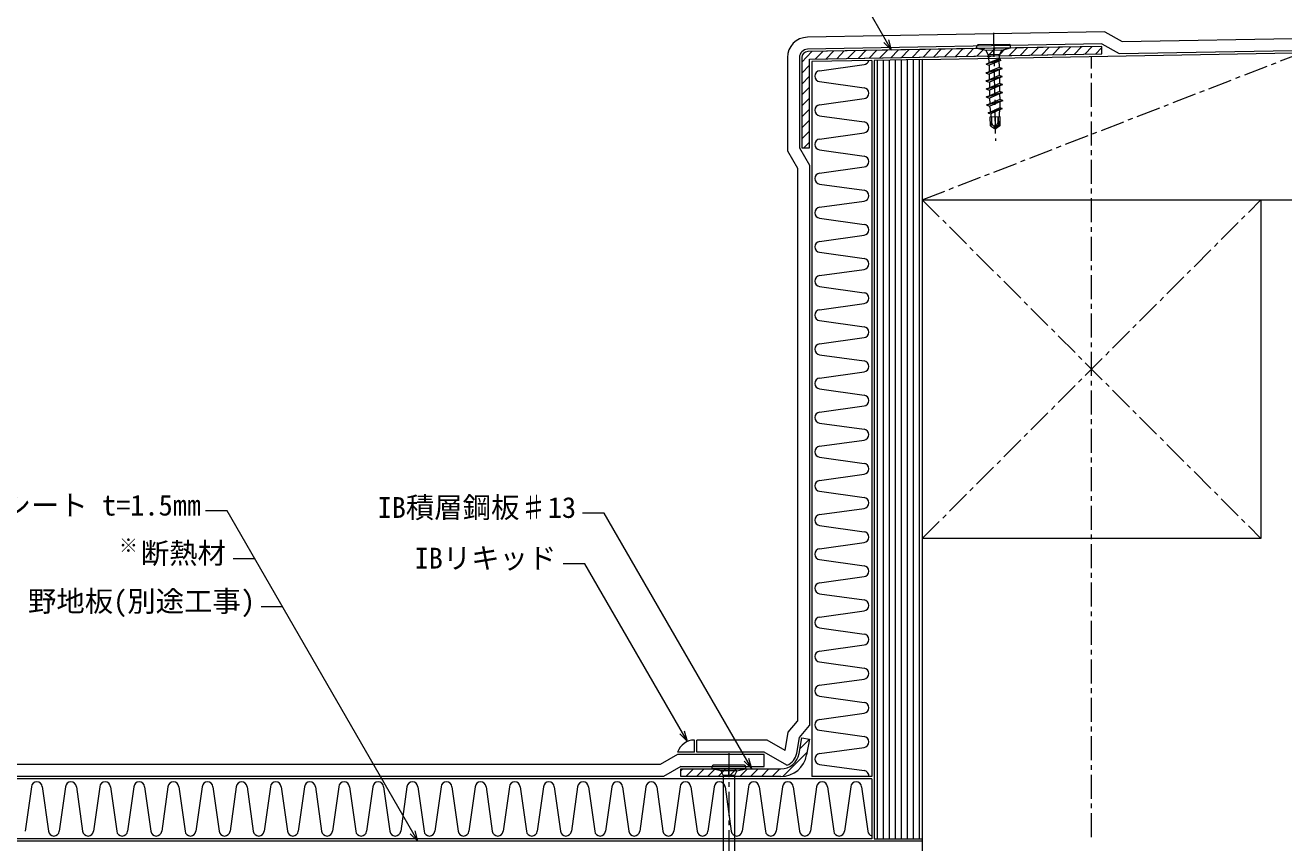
# Model space of a CAD drawing. Units: millimetres, scale not verified. Extents: x -630 to 630, y -446 to 446.
# Drawn here: x -332 to 192, y -195 to 146 of the extents above; entities that cross this region are included whole.
import ezdxf
from ezdxf.enums import TextEntityAlignment as Align

# ---------------------------------------------------------------- set-up
doc = ezdxf.new("R2010")
doc.units = ezdxf.units.MM
doc.header["$LTSCALE"] = 2
doc.linetypes.add('CHAIN1', pattern=[8, 5, -1, 1, -1])
for name, color, linetype, lineweight in [('0-2_文字', 5, 'Continuous', 9), ('0-6_躯体', 7, 'Continuous', 9), ('0-7_IBｼｰﾄ', 7, 'Continuous', 9), ('0-8_IBリキッド', 7, 'Continuous', 9), ('0-A_中心線', 7, 'CHAIN1', 9), ('0-B_野地板', 2, 'Continuous', 9), ('0-C_部材(ﾋﾞｽ類)', 7, 'Continuous', 9), ('0-D_寸法線', 7, 'Continuous', 9), ('0-E_部材(積層鋼板)', 4, 'Continuous', 9), ('0-F_断熱材', 4, 'Continuous', 9)]:
    doc.layers.add(name, color=color, linetype=linetype, lineweight=lineweight)
doc.styles.add('ＭＳ ゴシック', font='')
doc.styles.get('ＭＳ ゴシック').set_extended_font_data('MS Gothic')

msp = doc.modelspace()

# ---------------------------------------------------------------- linework, layer by layer
at = {"layer": '0-6_躯体'}
for p, q in [((41.524, 131.388), (358.024, 137.078)), ((41.524, 131.388), (21.524, 131.029)), ((21.524, 131.029), (21.524, -193.093)), ((41.524, 131.388), (41.524, -214.093)), ((41.524, 73.004), (199.524, 73.004)), ((21.524, -193.093), (41.524, -193.093)), ((41.524, -194.093), (-378.476, -194.093))]:
    msp.add_line(p, q, dxfattribs=at)
msp.add_lwpolyline([(182.524, 73.004), (182.524, -67.996), (41.524, -67.996)], dxfattribs=at)
at = {"layer": '0-7_IBｼｰﾄ'}
for p, q in [((117.513, 142.923), (-6.295, 140.697)), ((117.513, 142.923), (124.803, 138.886)), ((124.803, 138.886), (280.824, 141.691)), ((116.263, 137.899), (-6.205, 135.697)), ((116.263, 137.899), (123.554, 133.863)), ((123.554, 133.863), (282.254, 136.716)), ((-10.476, 86.153), (-10.476, -144.103)), ((-5.476, 87.493), (-5.476, -145.922)), ((-14.27, -148.625), (-10.476, -144.103)), ((-23.025, -151.927), (-52.356, -151.927)), ((-52.356, -156.927), (-52.356, -151.927)), ((-15.608, -156.209), (-23.025, -151.927)), ((-15.608, -156.209), (-14.27, -148.625)), ((-24.365, -156.927), (-52.356, -156.927)), ((-14.83, -162.431), (-24.365, -156.927)), ((-67.573, -162.093), (-378.476, -162.093)), ((-60.356, -157.927), (-67.573, -162.093)), ((-66.233, -167.093), (-378.476, -167.093)), ((-59.016, -162.927), (-66.233, -167.093)), ((-59.016, -162.927), (-24.365, -162.927))]:
    msp.add_line(p, q, dxfattribs=at)
for points in [[(-14.642, 132.198), (-14.642, 93.37), (-10.476, 86.153)], [(-9.642, 132.198), (-9.642, 94.71), (-5.476, 87.493)], [(-10.734, -157.362), (-9.579, -150.813), (-5.476, -145.922)], [(-24.365, -162.927), (-24.365, -157.927), (-60.356, -157.927)]]:
    msp.add_lwpolyline(points, dxfattribs=at)
for centre, radius, start, end in [((-6.142, 132.198), 8.5, 91.03, 180), ((-6.142, 132.198), 3.5, 91.03, 180), ((-17.365, -156.193), 6.733, 292.11188, 350)]:
    msp.add_arc(centre, radius, start, end, dxfattribs=at)
at = {"layer": '0-8_IBリキッド'}
for q in [(-53.356, -151.927), (-60.356, -156.927)]:
    msp.add_line((-53.356, -156.927), q, dxfattribs=at)
msp.add_arc((-53.356, -159.327), 7.4, 90, 161.07536, dxfattribs=at)
at = {"layer": '0-A_中心線'}
for p, q in [((71.171, 142.589), (71.98, 97.597)), ((41.524, 73.004), (199.524, 134.229)), ((112.024, -192.344), (112.024, 132.656)), ((41.524, 73.004), (182.524, -67.996)), ((41.524, -67.996), (182.524, 73.004)), ((-39.016, -157.427), (-39.016, -257.427))]:
    msp.add_line(p, q, dxfattribs=at)
at = {"layer": '0-B_野地板'}
for p, q in [((22.774, 131.051), (22.774, -193.093)), ((25.274, 131.096), (25.274, -193.093)), ((27.774, 131.141), (27.774, -193.093)), ((30.274, 131.186), (30.274, -193.093)), ((32.774, 131.231), (32.774, -193.093)), ((35.274, 131.276), (35.274, -193.093)), ((37.774, 131.321), (37.774, -193.093)), ((40.274, 131.366), (40.274, -193.093))]:
    msp.add_line(p, q, dxfattribs=at)
at = {"layer": '0-C_部材(ﾋﾞｽ類)'}
for p, q in [((64.289, 135.965), (64.271, 136.965)), ((77.76, 137.707), (64.762, 137.473)), ((78.287, 136.216), (78.269, 137.216)), ((78.287, 136.216), (64.289, 135.965)), ((67.953, 135.23), (64.289, 135.965)), ((74.652, 135.351), (67.953, 135.23)), ((67.953, 135.23), (68.977, 133.349)), ((74.149, 131.529), (68.055, 129.541)), ((74.296, 131.066), (68.057, 129.441)), ((69.959, 132.866), (68.883, 132.476)), ((68.883, 132.476), (68.986, 132.849)), ((68.883, 132.476), (69.154, 132.383)), ((73.696, 133.433), (68.977, 133.349)), ((68.977, 133.349), (68.986, 132.849)), ((73.705, 132.933), (68.986, 132.849)), ((70.381, 132.874), (69.154, 132.383)), ((69.154, 132.383), (69.28, 130.012)), ((73.542, 131.738), (69.28, 130.012)), ((74.296, 131.066), (73.526, 130.77)), ((73.562, 132.931), (73.542, 131.738)), ((74.149, 131.529), (73.542, 131.738)), ((74.652, 135.351), (73.696, 133.433)), ((73.696, 133.433), (73.705, 132.933)), ((74.296, 131.066), (74.149, 131.529)), ((74.652, 135.351), (78.287, 136.216)), ((68.055, 129.541), (69.28, 130.012)), ((68.057, 129.441), (68.055, 129.541)), ((68.057, 129.441), (69.315, 129.009)), ((68.121, 125.882), (69.363, 126.359)), ((68.123, 125.782), (68.121, 125.882)), ((74.792, 127.572), (68.123, 125.782)), ((68.123, 125.782), (69.381, 125.35)), ((73.526, 130.77), (69.315, 129.009)), ((69.315, 129.009), (69.363, 126.359)), ((73.532, 128.105), (69.363, 126.359)), ((73.55, 127.095), (69.381, 125.35)), ((73.506, 129.589), (73.526, 130.77)), ((73.506, 129.589), (73.532, 128.105)), ((74.79, 127.672), (73.532, 128.105)), ((74.792, 127.572), (73.55, 127.095)), ((73.55, 127.095), (73.592, 124.765)), ((68.181, 122.543), (69.423, 123.02)), ((68.183, 122.443), (68.181, 122.543)), ((74.852, 124.233), (68.183, 122.443)), ((68.183, 122.443), (69.441, 122.01)), ((74.912, 120.893), (68.243, 119.103)), ((69.381, 125.35), (69.423, 123.02)), ((73.592, 124.765), (69.423, 123.02)), ((73.61, 123.755), (69.441, 122.01)), ((69.441, 122.01), (69.483, 119.68)), ((73.652, 121.426), (69.483, 119.68)), ((74.85, 124.333), (73.592, 124.765)), ((74.852, 124.233), (73.61, 123.755)), ((73.61, 123.755), (73.652, 121.426)), ((74.91, 120.993), (73.652, 121.426)), ((74.912, 120.893), (73.67, 120.416)), ((68.241, 119.203), (69.483, 119.68)), ((68.243, 119.103), (68.241, 119.203)), ((68.243, 119.103), (69.501, 118.671)), ((68.301, 115.864), (69.543, 116.341)), ((68.303, 115.764), (68.301, 115.864)), ((74.972, 117.554), (68.303, 115.764)), ((68.303, 115.764), (69.561, 115.331)), ((73.67, 120.416), (69.501, 118.671)), ((69.501, 118.671), (69.543, 116.341)), ((73.712, 118.086), (69.543, 116.341)), ((73.73, 117.076), (69.561, 115.331)), ((69.561, 115.331), (69.603, 113.001)), ((73.67, 120.416), (73.712, 118.086)), ((74.97, 117.654), (73.712, 118.086)), ((74.972, 117.554), (73.73, 117.076)), ((73.73, 117.076), (73.772, 114.747)), ((68.361, 112.524), (69.603, 113.001)), ((68.363, 112.424), (68.361, 112.524)), ((75.032, 114.214), (68.363, 112.424)), ((68.363, 112.424), (69.621, 111.992)), ((74.787, 110.869), (69.023, 109.095)), ((73.772, 114.747), (69.603, 113.001)), ((73.791, 113.737), (69.621, 111.992)), ((69.629, 111.557), (69.621, 111.992)), ((69.629, 111.557), (69.934, 109.546)), ((73.791, 111.311), (69.934, 109.546)), ((73.692, 110.448), (70.056, 108.74)), ((73.692, 110.448), (73.482, 108.626)), ((74.787, 110.869), (73.692, 110.448)), ((75.03, 114.314), (73.772, 114.747)), ((75.032, 114.214), (73.791, 113.737)), ((73.791, 113.737), (73.828, 111.632)), ((73.828, 111.632), (73.791, 111.311)), ((74.785, 110.969), (73.791, 111.311)), ((69.021, 109.195), (69.934, 109.546)), ((69.023, 109.095), (69.021, 109.195)), ((69.023, 109.095), (70.056, 108.74)), ((69.811, 107.559), (73.79, 107.631)), ((69.879, 103.781), (69.811, 107.559)), ((70.056, 108.74), (70.083, 108.564)), ((70.083, 108.564), (70.101, 107.565)), ((70.458, 104.971), (70.411, 107.57)), ((71.97, 103.097), (73.134, 105.199)), ((72.046, 104.534), (71.991, 107.599)), ((73.134, 105.199), (73.09, 107.618)), ((73.354, 104.104), (73.29, 107.622)), ((73.482, 108.626), (73.5, 107.626)), ((73.79, 107.631), (73.858, 103.852)), ((70.02, 103.916), (69.879, 103.781)), ((69.879, 103.781), (71.528, 102.669)), ((70.985, 104), (71.1, 103.922)), ((71.89, 102.596), (71.528, 102.669)), ((71.713, 103.12), (71.89, 102.596)), ((71.8, 104.091), (72.046, 104.534)), ((73.354, 104.104), (71.97, 103.097)), ((71.97, 103.097), (72.25, 102.682)), ((73.858, 103.852), (72.25, 102.682)), ((73.354, 104.104), (73.858, 103.852)), ((-32.516, -162.427), (-45.516, -162.427)), ((-46.016, -163.927), (-46.016, -162.927)), ((-32.016, -163.927), (-46.016, -163.927)), ((-42.366, -164.727), (-46.016, -163.927)), ((-35.666, -164.727), (-42.366, -164.727)), ((-42.366, -164.727), (-41.376, -166.627)), ((-36.656, -166.627), (-41.376, -166.627)), ((-41.376, -166.627), (-41.376, -212.427)), ((-35.666, -164.727), (-36.656, -166.627)), ((-36.656, -166.627), (-36.656, -212.427)), ((-35.666, -164.727), (-32.016, -163.927)), ((-32.016, -163.927), (-32.016, -162.927))]:
    msp.add_line(p, q, dxfattribs=at)
for points in [[(74.792, 127.572), (74.79, 127.672), (68.121, 125.882)], [(74.852, 124.233), (74.85, 124.333), (68.181, 122.543)], [(74.912, 120.893), (74.91, 120.993), (68.241, 119.203)], [(74.972, 117.554), (74.97, 117.654), (68.301, 115.864)], [(75.032, 114.214), (75.03, 114.314), (68.361, 112.524)], [(74.787, 110.869), (74.785, 110.969), (69.021, 109.195)], [(71.97, 103.097), (71.89, 102.596), (72.25, 102.682)]]:
    msp.add_lwpolyline(points, dxfattribs=at)
for centre, radius, start, end in [((64.771, 136.974), 0.5, 91.03, 181.03), ((77.769, 137.207), 0.5, 1.03, 91.03), ((69.03, 104.945), 1.428, 313.87567, 1.03), ((71.654, 104.992), 1.197, 181.03, 236.03), ((70.554, 103.36), 0.772, 56.03, 133.87567), ((71.373, 104.327), 0.488, 236.03, 331.03), ((70.219, 102.614), 1.577, 18.70229, 56.03), ((72.855, 103.507), 1.206, 151.03, 198.70229), ((-45.516, -162.927), 0.5, 90, 180), ((-32.516, -162.927), 0.5, 0, 90)]:
    msp.add_arc(centre, radius, start, end, dxfattribs=at)
at = {"layer": '0-D_寸法線'}
for p, q in [((28.733, 135.325), (-25.471, 229.21)), ((-90.948, -57.485), (-99.948, -57.485)), ((-29.494, -163.927), (-90.948, -57.485)), ((-236.36, -76.513), (-245.36, -76.513)), ((-98.97, -78.583), (-107.97, -78.583)), ((-56.278, -152.528), (-98.97, -78.583)), ((-224.812, -96.514), (-233.812, -96.514))]:
    msp.add_line(p, q, dxfattribs=at)
for points in [[(25.551, 138.507), (28.733, 135.325), (27.568, 139.672)], [(-168.476, -194.093), (-247.908, -56.511), (-256.908, -56.511)], [(-59.46, -149.346), (-56.278, -152.528), (-57.442, -148.181)], [(-32.676, -160.745), (-29.494, -163.927), (-30.659, -159.58)], [(-171.658, -190.911), (-168.476, -194.093), (-169.64, -189.747)]]:
    msp.add_lwpolyline(points, dxfattribs=at)
at = {"layer": '0-E_部材(積層鋼板)'}
for p, q in [((77.758, 133.04), (80.867, 136.263)), ((82.247, 133.12), (85.357, 136.343)), ((86.737, 133.201), (89.846, 136.424)), ((91.226, 133.282), (94.335, 136.505)), ((95.716, 133.363), (98.825, 136.586)), ((100.205, 133.443), (103.314, 136.666)), ((104.694, 133.524), (107.804, 136.747)), ((109.184, 133.605), (112.293, 136.828)), ((113.673, 133.685), (116.29, 136.398)), ((-8.642, 130.364), (-4.431, 134.729)), ((-3.051, 131.587), (0.058, 134.81)), ((1.438, 131.668), (4.547, 134.891)), ((5.928, 131.748), (9.037, 134.971)), ((10.417, 131.829), (13.526, 135.052)), ((14.906, 131.91), (18.016, 135.133)), ((19.396, 131.99), (22.505, 135.213)), ((23.885, 132.071), (26.994, 135.294)), ((28.375, 132.152), (31.484, 135.375)), ((32.864, 132.233), (35.973, 135.456)), ((37.353, 132.313), (40.463, 135.536)), ((41.843, 132.394), (44.952, 135.617)), ((46.332, 132.475), (49.441, 135.698)), ((50.822, 132.555), (53.931, 135.778)), ((55.311, 132.636), (58.42, 135.859)), ((59.8, 132.717), (62.91, 135.94)), ((64.29, 132.798), (67.399, 136.021)), ((73.269, 132.959), (76.378, 136.182)), ((-8.642, 125.791), (-5.476, 129.074)), ((-8.642, 121.218), (-5.476, 124.501)), ((-8.642, 116.645), (-5.476, 119.927)), ((-8.642, 112.072), (-5.476, 115.354)), ((-8.642, 107.499), (-5.476, 110.781)), ((-8.642, 102.926), (-5.476, 106.208)), ((-8.642, 98.353), (-5.476, 101.635)), ((-7.745, 94.71), (-5.476, 97.062)), ((-9.386, -155.474), (-5.482, -151.57)), ((-16.433, -167.012), (-6.443, -157.022)), ((-59.016, -164.693), (-58.249, -163.927)), ((-56.926, -167.093), (-53.759, -163.927)), ((-52.436, -167.093), (-49.269, -163.927)), ((-47.946, -167.093), (-44.779, -163.927)), ((-43.455, -167.093), (-40.289, -163.927)), ((-17.365, -167.093), (-39.016, -167.093)), ((-38.965, -167.093), (-35.799, -163.927)), ((-34.475, -167.093), (-31.308, -163.927)), ((-29.985, -167.093), (-26.818, -163.927)), ((-25.495, -167.093), (-22.328, -163.927)), ((-21.005, -167.093), (-17.838, -163.927))]:
    msp.add_line(p, q, dxfattribs=at)
at = {"layer": '0-E_部材(積層鋼板)', "color": 7}
msp.add_line((-5.476, 94.71), (-5.476, 131.494), dxfattribs=at)
for points in [[(-5.427, 131.544), (116.338, 133.733), (116.281, 136.899), (-6.187, 134.698)], [(-8.642, 132.198), (-8.642, 94.71), (-5.476, 94.71)], [(-9.749, -157.536), (-8.594, -150.986), (-5.476, -151.536), (-6.631, -158.086)], [(-17.365, -167.093), (-59.016, -167.093), (-59.016, -163.927), (-17.365, -163.927)]]:
    msp.add_lwpolyline(points, dxfattribs=at)
at = {"layer": '0-E_部材(積層鋼板)'}
for points in [[(116.338, 133.733), (116.281, 136.899), (71.288, 136.091), (71.345, 132.924)], [(-59.016, -167.093), (-59.016, -163.927), (-39.016, -163.927), (-39.016, -167.093)]]:
    msp.add_lwpolyline(points, close=True, dxfattribs=at)
for points in [[(-8.642, 132.198), (-8.642, 94.71), (-5.476, 94.71), (-5.476, 131.494)], [(-5.427, 131.544), (71.345, 132.924), (71.288, 136.091), (-6.187, 134.698)], [(68.779, 132.878), (71.299, 135.49), (71.888, 136.101)], [(-9.749, -157.536), (-8.594, -150.986), (-5.476, -151.536), (-6.631, -158.086)], [(-39.016, -167.093), (-39.016, -163.927), (-17.365, -163.927)]]:
    msp.add_lwpolyline(points, dxfattribs=at)
for centre, radius, start, end in [((-6.142, 132.198), 2.5, 91.03, 180), ((-5.426, 131.494), 0.05, 90, 180), ((-17.365, -156.193), 7.733, 270, 350), ((-17.365, -156.193), 10.9, 270, 350)]:
    msp.add_arc(centre, radius, start, end, dxfattribs=at)
at = {"layer": '0-E_部材(積層鋼板)', "color": 7}
for centre, radius, start, end in [((-6.142, 132.198), 2.5, 91.03, 180), ((-5.426, 131.494), 0.05, 91.03, 180), ((-17.365, -156.193), 7.733, 270, 350), ((-17.365, -156.193), 10.9, 270, 350)]:
    msp.add_arc(centre, radius, start, end, dxfattribs=at)
at = {"layer": '0-F_断熱材', "color": 7}
for p, q in [((20.524, 131.011), (-4.476, 130.561)), ((-4.476, 130.561), (-4.476, -167.093)), ((20.524, 131.011), (20.524, -167.093)), ((20.524, -167.093), (-4.476, -167.093)), ((20.524, -168.093), (-378.476, -168.093)), ((20.524, -168.093), (20.524, -193.093)), ((20.524, -193.093), (-378.476, -193.093))]:
    msp.add_line(p, q, dxfattribs=at)
at = {"layer": '0-F_断熱材'}
for p, q in [((-1.21, 126.729), (17.259, 129.33)), ((-1.21, 122.222), (17.259, 119.622)), ((-1.21, 112.514), (17.259, 115.115)), ((-1.21, 108.008), (17.259, 105.407)), ((-1.21, 98.3), (17.259, 100.9)), ((-1.21, 93.793), (17.259, 91.192)), ((-1.21, 84.085), (17.259, 86.685)), ((-1.21, 79.578), (17.259, 76.978)), ((-1.21, 69.87), (17.259, 72.471)), ((-1.21, 65.363), (17.259, 62.763)), ((-1.21, 55.655), (17.259, 58.256)), ((-1.21, 51.149), (17.259, 48.548)), ((-1.21, 41.441), (17.259, 44.041)), ((-1.21, 36.934), (17.259, 34.333)), ((-1.21, 27.226), (17.259, 29.826)), ((-1.21, 22.719), (17.259, 20.119)), ((-1.21, 13.011), (17.259, 15.612)), ((-1.21, 8.504), (17.259, 5.904)), ((-1.21, -1.203), (17.259, 1.397)), ((-1.21, -5.71), (17.259, -8.311)), ((-1.21, -15.418), (17.259, -12.818)), ((-1.21, -19.925), (17.259, -22.526)), ((-1.21, -29.633), (17.259, -27.032)), ((-1.21, -34.14), (17.259, -36.74)), ((-1.21, -43.848), (17.259, -41.247)), ((-1.21, -48.355), (17.259, -50.955)), ((-1.21, -58.062), (17.259, -55.462)), ((-1.21, -62.569), (17.259, -65.17)), ((-1.21, -72.277), (17.259, -69.677)), ((-1.21, -76.784), (17.259, -79.385)), ((-1.21, -86.492), (17.259, -83.891)), ((-1.21, -90.999), (17.259, -93.599)), ((-1.21, -100.707), (17.259, -98.106)), ((-1.21, -105.213), (17.259, -107.814)), ((-1.21, -114.921), (17.259, -112.321)), ((-1.21, -119.428), (17.259, -122.029)), ((-1.21, -129.136), (17.259, -126.536)), ((-1.21, -133.643), (17.259, -136.243)), ((-1.21, -143.351), (17.259, -140.75)), ((-1.21, -147.858), (17.259, -150.458)), ((-1.21, -157.566), (17.259, -154.965)), ((-1.21, -162.072), (17.259, -164.673)), ((-329.418, -171.359), (-332.018, -189.828)), ((-324.911, -171.319), (-322.31, -189.828)), ((-315.203, -171.359), (-317.803, -189.828)), ((-310.696, -171.359), (-308.095, -189.828)), ((-300.988, -171.359), (-303.589, -189.828)), ((-296.481, -171.359), (-293.881, -189.828)), ((-286.773, -171.359), (-289.374, -189.828)), ((-282.267, -171.359), (-279.666, -189.828)), ((-272.559, -171.359), (-275.159, -189.828)), ((-268.052, -171.359), (-265.451, -189.828)), ((-258.344, -171.359), (-260.944, -189.828)), ((-253.837, -171.359), (-251.237, -189.828)), ((-244.129, -171.359), (-246.73, -189.828)), ((-239.622, -171.359), (-237.022, -189.828)), ((-229.914, -171.359), (-232.515, -189.828)), ((-225.408, -171.359), (-222.807, -189.828)), ((-215.7, -171.359), (-218.3, -189.828)), ((-211.193, -171.359), (-208.592, -189.828)), ((-201.485, -171.359), (-204.085, -189.828)), ((-196.978, -171.359), (-194.378, -189.828)), ((-187.27, -171.359), (-189.871, -189.828)), ((-182.763, -171.359), (-180.163, -189.828)), ((-173.056, -171.359), (-175.656, -189.828)), ((-168.549, -171.359), (-165.948, -189.828)), ((-158.841, -171.359), (-161.441, -189.828)), ((-154.334, -171.359), (-151.733, -189.828)), ((-144.626, -171.359), (-147.227, -189.828)), ((-140.119, -171.359), (-137.519, -189.828)), ((-130.411, -171.359), (-133.012, -189.828)), ((-125.904, -171.359), (-123.304, -189.828)), ((-116.197, -171.359), (-118.797, -189.828)), ((-111.69, -171.359), (-109.089, -189.828)), ((-101.982, -171.359), (-104.582, -189.828)), ((-97.475, -171.359), (-94.874, -189.828)), ((-87.767, -171.359), (-90.368, -189.828)), ((-83.26, -171.359), (-80.66, -189.828)), ((-73.552, -171.359), (-76.153, -189.828)), ((-69.046, -171.359), (-66.445, -189.828)), ((-59.338, -171.359), (-61.938, -189.828)), ((-54.831, -171.359), (-52.23, -189.828)), ((-45.123, -171.359), (-47.723, -189.828)), ((-40.616, -171.359), (-38.016, -189.828)), ((-30.908, -171.359), (-33.509, -189.828)), ((-26.401, -171.359), (-23.801, -189.828)), ((-16.693, -171.359), (-19.294, -189.828)), ((-12.187, -171.359), (-9.586, -189.828)), ((-2.479, -171.359), (-5.079, -189.828)), ((2.028, -171.359), (4.629, -189.828)), ((11.736, -171.359), (9.136, -189.828)), ((16.243, -171.359), (18.843, -189.828))]:
    msp.add_line(p, q, dxfattribs=at)
for centre, start, end in [((-0.999, 124.476), 95.35135, 264.64865), ((17.048, 131.583), 275.35135, 345.34695), ((17.048, 117.368), 275.35135, 84.64865), ((-0.999, 110.261), 95.35135, 264.64865), ((17.048, 103.154), 275.35135, 84.64865), ((-0.999, 96.046), 95.35135, 264.64865), ((17.048, 88.939), 275.35135, 84.64865), ((-0.999, 81.831), 95.35135, 264.64865), ((17.048, 74.724), 275.35135, 84.64865), ((-0.999, 67.617), 95.35135, 264.64865), ((17.048, 60.509), 275.35135, 84.64865), ((-0.999, 53.402), 95.35135, 264.64865), ((17.048, 46.295), 275.35135, 84.64865), ((-0.999, 39.187), 95.35135, 264.64865), ((17.048, 32.08), 275.35135, 84.64865), ((-0.999, 24.973), 95.35135, 264.64865), ((17.048, 17.865), 275.35135, 84.64865), ((-0.999, 10.758), 95.35135, 264.64865), ((17.048, 3.65), 275.35135, 84.64865), ((-0.999, -3.457), 95.35135, 264.64865), ((17.048, -10.564), 275.35135, 84.64865), ((-0.999, -17.672), 95.35135, 264.64865), ((17.048, -24.779), 275.35135, 84.64865), ((-0.999, -31.886), 95.35135, 264.64865), ((17.048, -38.994), 275.35135, 84.64865), ((-0.999, -46.101), 95.35135, 264.64865), ((17.048, -53.208), 275.35135, 84.64865), ((-0.999, -60.316), 95.35135, 264.64865), ((17.048, -67.423), 275.35135, 84.64865), ((-0.999, -74.531), 95.35135, 264.64865), ((17.048, -81.638), 275.35135, 84.64865), ((-0.999, -88.745), 95.35135, 264.64865), ((17.048, -95.853), 275.35135, 84.64865), ((-0.999, -102.96), 95.35135, 264.64865), ((17.048, -110.067), 275.35135, 84.64865), ((-0.999, -117.175), 95.35135, 264.64865), ((17.048, -124.282), 275.35135, 84.64865), ((-0.999, -131.39), 95.35135, 264.64865), ((17.048, -138.497), 275.35135, 84.64865), ((-0.999, -145.604), 95.35135, 264.64865), ((17.048, -152.712), 275.35135, 84.64865), ((-0.999, -159.819), 95.35135, 264.64865), ((17.048, -166.926), 355.77105, 84.64865), ((-327.164, -171.57), 5.35135, 174.64865), ((-312.949, -171.57), 5.35135, 174.64865), ((-298.735, -171.57), 5.35135, 174.64865), ((-284.52, -171.57), 5.35135, 174.64865), ((-270.305, -171.57), 5.35135, 174.64865), ((-256.09, -171.57), 5.35135, 174.64865), ((-241.876, -171.57), 5.35135, 174.64865), ((-227.661, -171.57), 5.35135, 174.64865), ((-213.446, -171.57), 5.35135, 174.64865), ((-199.232, -171.57), 5.35135, 174.64865), ((-185.017, -171.57), 5.35135, 174.64865), ((-170.802, -171.57), 5.35135, 174.64865), ((-156.587, -171.57), 5.35135, 174.64865), ((-142.373, -171.57), 5.35135, 174.64865), ((-128.158, -171.57), 5.35135, 174.64865), ((-113.943, -171.57), 5.35135, 174.64865), ((-99.728, -171.57), 5.35135, 174.64865), ((-85.514, -171.57), 5.35135, 174.64865), ((-71.299, -171.57), 5.35135, 174.64865), ((-57.084, -171.57), 5.35135, 174.64865), ((-42.869, -171.57), 5.35135, 174.64865), ((-28.655, -171.57), 5.35135, 174.64865), ((-14.44, -171.57), 5.35135, 174.64865), ((-0.225, -171.57), 5.35135, 174.64865), ((13.989, -171.57), 5.35135, 174.64865), ((-320.057, -189.617), 185.35135, 354.64865), ((-305.842, -189.617), 185.35135, 354.64865), ((-291.627, -189.617), 185.35135, 354.64865), ((-277.413, -189.617), 185.35135, 354.64865), ((-263.198, -189.617), 185.35135, 354.64865), ((-248.983, -189.617), 185.35135, 354.64865), ((-234.768, -189.617), 185.35135, 354.64865), ((-220.554, -189.617), 185.35135, 354.64865), ((-206.339, -189.617), 185.35135, 354.64865), ((-192.124, -189.617), 185.35135, 354.64865), ((-177.909, -189.617), 185.35135, 354.64865), ((-163.695, -189.617), 185.35135, 354.64865), ((-149.48, -189.617), 185.35135, 354.64865), ((-135.265, -189.617), 185.35135, 354.64865), ((-121.051, -189.617), 185.35135, 354.64865), ((-106.836, -189.617), 185.35135, 354.64865), ((-92.621, -189.617), 185.35135, 354.64865), ((-78.406, -189.617), 185.35135, 354.64865), ((-64.192, -189.617), 185.35135, 354.64865), ((-49.977, -189.617), 185.35135, 354.64865), ((-35.762, -189.617), 185.35135, 354.64865), ((-21.547, -189.617), 185.35135, 354.64865), ((-7.333, -189.617), 185.35135, 354.64865), ((6.882, -189.617), 185.35135, 354.64865), ((21.097, -189.617), 185.35135, 255.34695)]:
    msp.add_arc(centre, 2.263, start, end, dxfattribs=at)

# ---------------------------------------------------------------- texts
at = {"layer": '0-2_文字', "color": 7, "style": 'ＭＳ ゴシック'}
for s, height, p in [('サンタックIB-HWCシート t=1.5㎜', 8.666, (-435.879, -61.056)), ('IB積層鋼板♯13', 8.666, (-185.284, -62.029)), ('※', 5.777, (-292.968, -75.502)), ('断熱材', 8.666, (-283.879, -81.057)), ('IBリキッド', 8.666, (-169.897, -83.127)), ('野地板(別途工事)', 8.666, (-330.853, -101.058))]:
    msp.add_text(s, height=height, dxfattribs=at).set_placement(p, align=Align.BOTTOM_LEFT)

doc.saveas('drawing.dxf')
